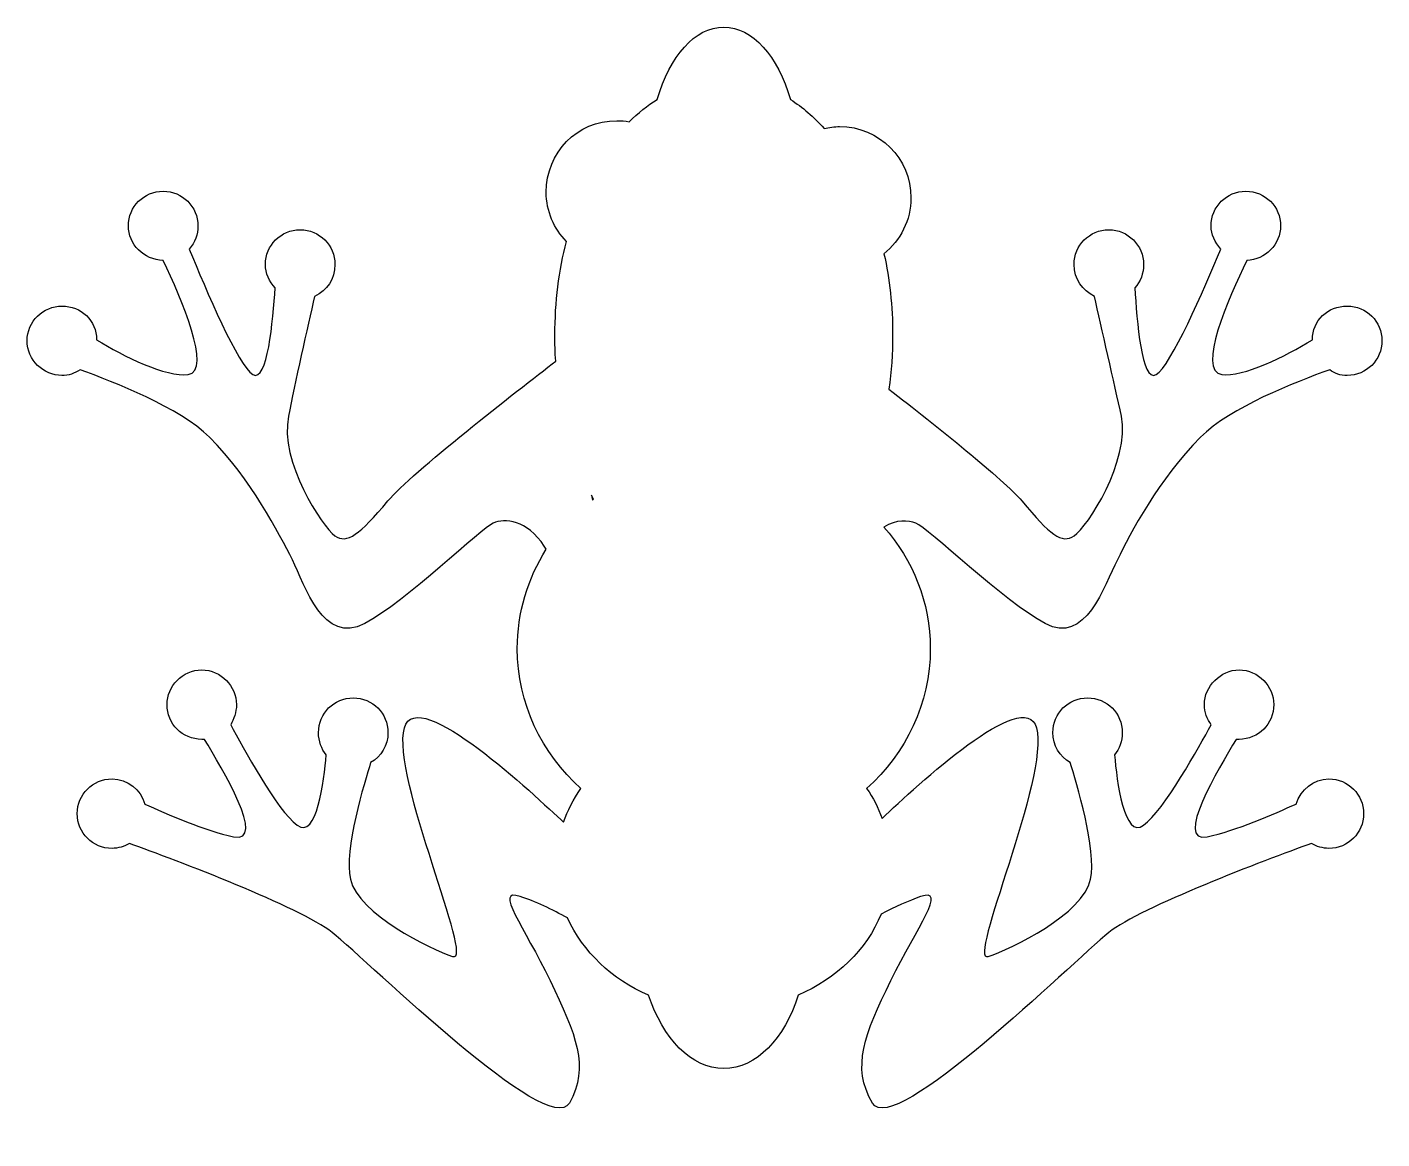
# Model space of a CAD drawing. Header units: centimetres. Extents: x -13.1 to 13.1, y -11.1 to 10.5.
import ezdxf

# ---------------------------------------------------------------- set-up
doc = ezdxf.new("R2010")
doc.units = ezdxf.units.CM
doc.header["$MEASUREMENT"] = 0
doc.layers.add('Layer 1', color=7, linetype='Continuous')

msp = doc.modelspace()

# ---------------------------------------------------------------- linework, layer by layer
at = {"layer": 'Layer 1'}
for points, knots in [([(4.09408, 0.85987), (4.31839, 0.78483), (5.81385, -0.6731), (6.59918, -1.08442), (6.59918, -1.08442), (7.3842, -1.51447), (7.73951, -0.35539), (8.00118, 0.14944), (8.00118, 0.14944), (8.24428, 0.65395), (8.80496, 1.71958), (9.60897, 2.52352), (9.60897, 2.52352), (10.18833, 3.10301), (11.44097, 3.58916), (12.11397, 3.83215), (12.11397, 3.83215), (12.20739, 3.75741), (12.31955, 3.71991), (12.45057, 3.71991), (12.45057, 3.71991), (12.8244, 3.71991), (13.12359, 4.01915), (13.12359, 4.39301), (13.12359, 4.39301), (13.12359, 4.76692), (12.8244, 5.066), (12.45057, 5.066), (12.45057, 5.066), (12.07655, 5.066), (11.77744, 4.78554), (11.77744, 4.41171), (11.77744, 4.41171), (11.25409, 4.09387), (10.4315, 3.68257), (10.02032, 3.73872), (10.02032, 3.73872), (9.53431, 3.81357), (10.15108, 5.21562), (10.50636, 5.94468), (10.50636, 5.94468), (10.86162, 5.96336), (11.16057, 6.26242), (11.16057, 6.61762), (11.16057, 6.61762), (11.16057, 6.99156), (10.86162, 7.29061), (10.48755, 7.29061), (10.48755, 7.29061), (10.11388, 7.29061), (9.81458, 6.99155), (9.81458, 6.61762), (9.81458, 6.61762), (9.81458, 6.44942), (9.8894, 6.29986), (10.00148, 6.16894), (10.00148, 6.16894), (9.68379, 5.40247), (9.02929, 3.88815), (8.74884, 3.73866), (8.74884, 3.73866), (8.46841, 3.57049), (8.37512, 4.78551), (8.33762, 5.42117), (8.33762, 5.42117), (8.44983, 5.53341), (8.50597, 5.70163), (8.50597, 5.86985), (8.50597, 5.86985), (8.50597, 6.24376), (8.20667, 6.54284), (7.833, 6.54284), (7.833, 6.54284), (7.45888, 6.54284), (7.15977, 6.24375), (7.15977, 5.86985), (7.15977, 5.86985), (7.15977, 5.58944), (7.32812, 5.365), (7.55262, 5.253), (7.55262, 5.253), (7.68332, 4.6734), (7.94505, 3.55162), (8.07589, 2.93477), (8.07589, 2.93477), (8.24427, 2.05617), (7.42168, 0.78482), (7.15977, 0.61673), (7.15977, 0.61673), (6.91686, 0.44859), (6.69246, 0.63522), (6.15036, 1.28967), (6.15036, 1.28967), (5.79513, 1.70096), (4.4864, 2.74792), (3.57067, 3.45825), (3.57067, 3.45825), (3.62666, 3.79472), (3.64536, 4.14995), (3.64536, 4.50521), (3.64536, 4.50521), (3.64536, 5.06597), (3.58919, 5.58945), (3.47711, 6.07554), (3.47711, 6.07554), (3.79477, 6.33719), (4.00038, 6.72983), (4.00038, 7.1597), (4.00038, 7.1597), (4.00038, 7.92625), (3.38348, 8.54318), (2.61693, 8.54318), (2.61693, 8.54318), (2.52364, 8.54318), (2.41161, 8.52445), (2.31803, 8.50574), (2.31803, 8.50574), (2.11242, 8.73003), (1.90676, 8.91703), (1.66356, 9.0666), (1.66356, 9.0666), (1.42075, 9.90784), (0.93458, 10.46873), (0.37377, 10.46873), (0.37377, 10.46873), (-0.18715, 10.46873), (-0.67324, 9.90784), (-0.91613, 9.0666), (-0.91613, 9.0666), (-1.10298, 8.95439), (-1.29012, 8.80482), (-1.45823, 8.6366), (-1.45823, 8.6366), (-1.53303, 8.65539), (-1.60783, 8.65539), (-1.70136, 8.65539), (-1.70136, 8.65539), (-2.46796, 8.65539), (-3.06611, 8.03843), (-3.06611, 7.27191), (-3.06611, 7.27191), (-3.06611, 6.89805), (-2.91649, 6.56158), (-2.67331, 6.31851), (-2.67331, 6.31851), (-2.82288, 5.75767), (-2.89773, 5.14077), (-2.89773, 4.50519), (-2.89773, 4.50519), (-2.89773, 4.33684), (-2.89773, 4.16859), (-2.87916, 4.00034), (-2.87916, 4.00034), (-3.62695, 3.42088), (-5.68332, 1.83174), (-6.13192, 1.28968), (-6.13192, 1.28968), (-6.69278, 0.63523), (-6.91718, 0.4486), (-7.16006, 0.61674), (-7.16006, 0.61674), (-7.40327, 0.78486), (-8.2443, 2.05618), (-8.05745, 2.93478), (-8.05745, 2.93478), (-7.94535, 3.55163), (-7.6837, 4.67338), (-7.55286, 5.25301), (-7.55286, 5.25301), (-7.30973, 5.36501), (-7.16006, 5.58945), (-7.16006, 5.86986), (-7.16006, 5.86986), (-7.16006, 6.24377), (-7.45928, 6.54285), (-7.83305, 6.54285), (-7.83305, 6.54285), (-8.20704, 6.54285), (-8.50626, 6.24376), (-8.50626, 5.86986), (-8.50626, 5.86986), (-8.50626, 5.70166), (-8.43141, 5.53342), (-8.31909, 5.42118), (-8.31909, 5.42118), (-8.35663, 4.78552), (-8.46866, 3.57045), (-8.74912, 3.73867), (-8.74912, 3.73867), (-9.0296, 3.88813), (-9.66524, 5.40245), (-9.98298, 6.16895), (-9.98298, 6.16895), (-9.87088, 6.29984), (-9.81463, 6.44943), (-9.81463, 6.61763), (-9.81463, 6.61763), (-9.81463, 6.99157), (-10.11385, 7.29062), (-10.48784, 7.29062), (-10.48784, 7.29062), (-10.86156, 7.29062), (-11.16081, 6.99156), (-11.16081, 6.61763), (-11.16081, 6.61763), (-11.16081, 6.26243), (-10.86157, 5.96334), (-10.48784, 5.94469), (-10.48784, 5.94469), (-10.13258, 5.21563), (-9.53447, 3.81358), (-10.00175, 3.73873), (-10.00175, 3.73873), (-10.43183, 3.68259), (-11.25437, 4.09388), (-11.77769, 4.41172), (-11.77769, 4.41172), (-11.77769, 4.78558), (-12.07691, 5.06601), (-12.45063, 5.06601), (-12.45063, 5.06601), (-12.80583, 5.066), (-13.12357, 4.76695), (-13.12357, 4.39301), (-13.12357, 4.39301), (-13.12357, 4.01915), (-12.80583, 3.71991), (-12.4506, 3.71991), (-12.4506, 3.71991), (-12.31979, 3.71991), (-12.20769, 3.7574), (-12.0954, 3.83215), (-12.0954, 3.83215), (-11.44122, 3.58916), (-10.16984, 3.10301), (-9.59046, 2.52352), (-9.59046, 2.52352), (-8.78666, 1.71961), (-8.24429, 0.65397), (-7.98261, 0.14944), (-7.98261, 0.14944), (-7.7397, -0.35541), (-7.38449, -1.51447), (-6.58066, -1.08442), (-6.58066, -1.08442), (-5.7954, -0.6731), (-4.29987, 0.78483), (-4.09424, 0.85987), (-4.09424, 0.85987), (-3.86985, 0.95316), (-3.43982, 0.9344), (-3.10338, 0.41114), (-3.10338, 0.41114), (-3.10338, 0.41114), (-3.0661, 0.35478), (-3.0661, 0.35478), (-3.0661, 0.35478), (-3.42133, -0.20582), (-3.62691, -0.87897), (-3.62691, -1.57078), (-3.62691, -1.57078), (-3.62691, -2.63618), (-3.15939, -3.58966), (-2.39287, -4.2813), (-2.39287, -4.2813), (-2.54244, -4.48715), (-2.65481, -4.71138), (-2.72961, -4.93548), (-2.72961, -4.93548), (-3.27174, -4.43092), (-5.57102, -2.24371), (-5.81415, -3.10374), (-5.81415, -3.10374), (-6.07585, -4.05722), (-4.43075, -7.68365), (-4.8793, -7.534), (-4.8793, -7.534), (-5.30941, -7.38485), (-6.71154, -6.71144), (-6.86116, -6.03844), (-6.86116, -6.03844), (-6.99197, -5.47774), (-6.58068, -4.15053), (-6.46836, -3.77678), (-6.46836, -3.77678), (-6.26273, -3.66465), (-6.13192, -3.44004), (-6.13192, -3.19718), (-6.13192, -3.19718), (-6.13192, -2.82338), (-6.43108, -2.52419), (-6.80483, -2.52419), (-6.80483, -2.52419), (-7.1789, -2.52419), (-7.4778, -2.82338), (-7.4778, -3.19718), (-7.4778, -3.19718), (-7.4778, -3.36548), (-7.42176, -3.5151), (-7.32847, -3.62715), (-7.32847, -3.62715), (-7.36572, -4.13168), (-7.51532, -5.2723), (-7.88931, -4.99182), (-7.88931, -4.99182), (-8.28187, -4.71141), (-8.95481, -3.45882), (-9.17923, -3.04756), (-9.17923, -3.04756), (-9.12316, -2.93551), (-9.0671, -2.80462), (-9.0671, -2.65502), (-9.0671, -2.65502), (-9.0671, -2.29947), (-9.36605, -1.98208), (-9.74004, -1.98208), (-9.74004, -1.98208), (-10.11384, -1.98208), (-10.41298, -2.29947), (-10.41298, -2.65502), (-10.41298, -2.65502), (-10.41298, -3.02877), (-10.11384, -3.32801), (-9.74004, -3.32801), (-9.74004, -3.32801), (-9.74004, -3.32801), (-9.68378, -3.32803), (-9.68378, -3.32803), (-9.68378, -3.32803), (-9.34734, -3.88887), (-8.46868, -5.34693), (-9.12318, -5.21604), (-9.12318, -5.21604), (-9.66526, -5.10394), (-10.43184, -4.76768), (-10.84308, -4.58054), (-10.84308, -4.58054), (-10.91759, -4.30003), (-11.17955, -4.09424), (-11.4785, -4.09424), (-11.4785, -4.09424), (-11.85249, -4.09424), (-12.15144, -4.39343), (-12.15144, -4.76763), (-12.15144, -4.76763), (-12.15144, -5.14143), (-11.85251, -5.44062), (-11.4785, -5.44062), (-11.4785, -5.44062), (-11.36645, -5.44062), (-11.23559, -5.40316), (-11.14203, -5.34688), (-11.14203, -5.34688), (-10.24464, -5.66478), (-7.83307, -6.58069), (-7.21612, -7.06696), (-7.21612, -7.06696), (-6.44989, -7.6837), (-3.02856, -11.06765), (-2.61726, -10.376), (-2.61726, -10.376), (-2.22475, -9.66549), (-2.48642, -9.04827), (-2.99128, -8.00155), (-2.99128, -8.00155), (-3.49587, -6.95491), (-4.09428, -6.1881), (-3.57066, -6.37518), (-3.57066, -6.37518), (-3.29049, -6.44974), (-2.93524, -6.63696), (-2.6548, -6.78658), (-2.6548, -6.78658), (-2.35558, -7.44076), (-1.79472, -7.98284), (-1.08447, -8.28201), (-1.08447, -8.28201), (-0.80404, -9.12346), (-0.26193, -9.70301), (0.37381, -9.70301), (0.37381, -9.70301), (1.00942, -9.70301), (1.55163, -9.12347), (1.8132, -8.28201), (1.8132, -8.28201), (2.56099, -7.96409), (3.14061, -7.40314), (3.4211, -6.71155), (3.4211, -6.71155), (3.68275, -6.58074), (3.96315, -6.4498), (4.18755, -6.37524), (4.18755, -6.37524), (4.7109, -6.18815), (4.13133, -6.95497), (3.60798, -8.00161), (3.60798, -8.00161), (3.10339, -9.04835), (2.84138, -9.66555), (3.25272, -10.37606), (3.25272, -10.37606), (3.66404, -11.06771), (7.08534, -7.68371), (7.83308, -7.06702), (7.83308, -7.06702), (8.44988, -6.58074), (10.86158, -5.66483), (11.75891, -5.34694), (11.75891, -5.34694), (11.85223, -5.40322), (11.98301, -5.44068), (12.09543, -5.44068), (12.09543, -5.44068), (12.46915, -5.44068), (12.76834, -5.14149), (12.76834, -4.76769), (12.76834, -4.76769), (12.76834, -4.39344), (12.46915, -4.0943), (12.09543, -4.0943), (12.09543, -4.0943), (11.79613, -4.0943), (11.55303, -4.30012), (11.45974, -4.5806), (11.45974, -4.5806), (11.04842, -4.76769), (10.28192, -5.10395), (9.73982, -5.2161), (9.73982, -5.2161), (9.08537, -5.34694), (9.96416, -3.88895), (10.30074, -3.32809), (10.30074, -3.32809), (10.30074, -3.32809), (10.35661, -3.32809), (10.35661, -3.32809), (10.35661, -3.32809), (10.73049, -3.32809), (11.02966, -3.02885), (11.02966, -2.6551), (11.02966, -2.6551), (11.02966, -2.29955), (10.73047, -1.98216), (10.35661, -1.98216), (10.35661, -1.98216), (10.00149, -1.98216), (9.6838, -2.29955), (9.6838, -2.6551), (9.6838, -2.6551), (9.6838, -2.8047), (9.73976, -2.93558), (9.81453, -3.04764), (9.81453, -3.04764), (9.59016, -3.45891), (8.89838, -4.71155), (8.50598, -4.9919), (8.50598, -4.9919), (8.13191, -5.27238), (7.98234, -4.13177), (7.94506, -3.62723), (7.94506, -3.62723), (8.03864, -3.51518), (8.09458, -3.36556), (8.09458, -3.19726), (8.09458, -3.19726), (8.09458, -2.82346), (7.79536, -2.52427), (7.42169, -2.52427), (7.42169, -2.52427), (7.04767, -2.52427), (6.74848, -2.82346), (6.74848, -3.19726), (6.74848, -3.19726), (6.74848, -3.4402), (6.87929, -3.66473), (7.08527, -3.77686), (7.08527, -3.77686), (7.19724, -4.15064), (7.60851, -5.47781), (7.47773, -6.03852), (7.47773, -6.03852), (7.34687, -6.71157), (5.94471, -7.38498), (5.49611, -7.53408), (5.49611, -7.53408), (5.06603, -7.68368), (6.6924, -4.0573), (6.43067, -3.10382), (6.43067, -3.10382), (6.20633, -2.28134), (4.1126, -4.2251), (3.43971, -4.86108), (3.43971, -4.86108), (3.36491, -4.65521), (3.27136, -4.44976), (3.14047, -4.28143), (3.14047, -4.28143), (3.90699, -3.58973), (4.3743, -2.63625), (4.3743, -1.57091), (4.3743, -1.57091), (4.3743, -0.67323), (4.03788, 0.14931), (3.47702, 0.7847), (3.47702, 0.7847), (3.71996, 0.9344), (3.94438, 0.91564), (4.09408, 0.85987)], [0, 0, 0, 0, 0.0078125, 0.0078125, 0.0078125, 0.0078125, 0.015625, 0.015625, 0.015625, 0.015625, 0.0234375, 0.0234375, 0.0234375, 0.0234375, 0.03125, 0.03125, 0.03125, 0.03125, 0.0390625, 0.0390625, 0.0390625, 0.0390625, 0.046875, 0.046875, 0.046875, 0.046875, 0.0546875, 0.0546875, 0.0546875, 0.0546875, 0.0625, 0.0625, 0.0625, 0.0625, 0.0703125, 0.0703125, 0.0703125, 0.0703125, 0.078125, 0.078125, 0.078125, 0.078125, 0.0859375, 0.0859375, 0.0859375, 0.0859375, 0.09375, 0.09375, 0.09375, 0.09375, 0.1015625, 0.1015625, 0.1015625, 0.1015625, 0.109375, 0.109375, 0.109375, 0.109375, 0.1171875, 0.1171875, 0.1171875, 0.1171875, 0.125, 0.125, 0.125, 0.125, 0.1328125, 0.1328125, 0.1328125, 0.1328125, 0.140625, 0.140625, 0.140625, 0.140625, 0.1484375, 0.1484375, 0.1484375, 0.1484375, 0.15625, 0.15625, 0.15625, 0.15625, 0.1640625, 0.1640625, 0.1640625, 0.1640625, 0.171875, 0.171875, 0.171875, 0.171875, 0.1796875, 0.1796875, 0.1796875, 0.1796875, 0.1875, 0.1875, 0.1875, 0.1875, 0.1953125, 0.1953125, 0.1953125, 0.1953125, 0.203125, 0.203125, 0.203125, 0.203125, 0.2109375, 0.2109375, 0.2109375, 0.2109375, 0.21875, 0.21875, 0.21875, 0.21875, 0.2265625, 0.2265625, 0.2265625, 0.2265625, 0.234375, 0.234375, 0.234375, 0.234375, 0.2421875, 0.2421875, 0.2421875, 0.2421875, 0.25, 0.25, 0.25, 0.25, 0.2578125, 0.2578125, 0.2578125, 0.2578125, 0.265625, 0.265625, 0.265625, 0.265625, 0.2734375, 0.2734375, 0.2734375, 0.2734375, 0.28125, 0.28125, 0.28125, 0.28125, 0.2890625, 0.2890625, 0.2890625, 0.2890625, 0.296875, 0.296875, 0.296875, 0.296875, 0.3046875, 0.3046875, 0.3046875, 0.3046875, 0.3125, 0.3125, 0.3125, 0.3125, 0.3203125, 0.3203125, 0.3203125, 0.3203125, 0.328125, 0.328125, 0.328125, 0.328125, 0.3359375, 0.3359375, 0.3359375, 0.3359375, 0.34375, 0.34375, 0.34375, 0.34375, 0.3515625, 0.3515625, 0.3515625, 0.3515625, 0.359375, 0.359375, 0.359375, 0.359375, 0.3671875, 0.3671875, 0.3671875, 0.3671875, 0.375, 0.375, 0.375, 0.375, 0.3828125, 0.3828125, 0.3828125, 0.3828125, 0.390625, 0.390625, 0.390625, 0.390625, 0.3984375, 0.3984375, 0.3984375, 0.3984375, 0.40625, 0.40625, 0.40625, 0.40625, 0.4140625, 0.4140625, 0.4140625, 0.4140625, 0.421875, 0.421875, 0.421875, 0.421875, 0.4296875, 0.4296875, 0.4296875, 0.4296875, 0.4375, 0.4375, 0.4375, 0.4375, 0.4453125, 0.4453125, 0.4453125, 0.4453125, 0.453125, 0.453125, 0.453125, 0.453125, 0.4609375, 0.4609375, 0.4609375, 0.4609375, 0.46875, 0.46875, 0.46875, 0.46875, 0.4765625, 0.4765625, 0.4765625, 0.4765625, 0.484375, 0.484375, 0.484375, 0.484375, 0.4921875, 0.4921875, 0.4921875, 0.4921875, 0.5, 0.5, 0.5, 0.5, 0.5078125, 0.5078125, 0.5078125, 0.5078125, 0.515625, 0.515625, 0.515625, 0.515625, 0.5234375, 0.5234375, 0.5234375, 0.5234375, 0.53125, 0.53125, 0.53125, 0.53125, 0.5390625, 0.5390625, 0.5390625, 0.5390625, 0.546875, 0.546875, 0.546875, 0.546875, 0.5546875, 0.5546875, 0.5546875, 0.5546875, 0.5625, 0.5625, 0.5625, 0.5625, 0.5703125, 0.5703125, 0.5703125, 0.5703125, 0.578125, 0.578125, 0.578125, 0.578125, 0.5859375, 0.5859375, 0.5859375, 0.5859375, 0.59375, 0.59375, 0.59375, 0.59375, 0.6015625, 0.6015625, 0.6015625, 0.6015625, 0.609375, 0.609375, 0.609375, 0.609375, 0.6171875, 0.6171875, 0.6171875, 0.6171875, 0.625, 0.625, 0.625, 0.625, 0.6328125, 0.6328125, 0.6328125, 0.6328125, 0.640625, 0.640625, 0.640625, 0.640625, 0.6484375, 0.6484375, 0.6484375, 0.6484375, 0.65625, 0.65625, 0.65625, 0.65625, 0.6640625, 0.6640625, 0.6640625, 0.6640625, 0.671875, 0.671875, 0.671875, 0.671875, 0.6796875, 0.6796875, 0.6796875, 0.6796875, 0.6875, 0.6875, 0.6875, 0.6875, 0.6953125, 0.6953125, 0.6953125, 0.6953125, 0.703125, 0.703125, 0.703125, 0.703125, 0.7109375, 0.7109375, 0.7109375, 0.7109375, 0.71875, 0.71875, 0.71875, 0.71875, 0.7265625, 0.7265625, 0.7265625, 0.7265625, 0.734375, 0.734375, 0.734375, 0.734375, 0.7421875, 0.7421875, 0.7421875, 0.7421875, 0.75, 0.75, 0.75, 0.75, 0.7578125, 0.7578125, 0.7578125, 0.7578125, 0.765625, 0.765625, 0.765625, 0.765625, 0.7734375, 0.7734375, 0.7734375, 0.7734375, 0.78125, 0.78125, 0.78125, 0.78125, 0.7890625, 0.7890625, 0.7890625, 0.7890625, 0.796875, 0.796875, 0.796875, 0.796875, 0.8046875, 0.8046875, 0.8046875, 0.8046875, 0.8125, 0.8125, 0.8125, 0.8125, 0.8203125, 0.8203125, 0.8203125, 0.8203125, 0.828125, 0.828125, 0.828125, 0.828125, 0.8359375, 0.8359375, 0.8359375, 0.8359375, 0.84375, 0.84375, 0.84375, 0.84375, 0.8515625, 0.8515625, 0.8515625, 0.8515625, 0.859375, 0.859375, 0.859375, 0.859375, 0.8671875, 0.8671875, 0.8671875, 0.8671875, 0.875, 0.875, 0.875, 0.875, 0.8828125, 0.8828125, 0.8828125, 0.8828125, 0.890625, 0.890625, 0.890625, 0.890625, 0.8984375, 0.8984375, 0.8984375, 0.8984375, 0.90625, 0.90625, 0.90625, 0.90625, 0.9140625, 0.9140625, 0.9140625, 0.9140625, 0.921875, 0.921875, 0.921875, 0.921875, 0.9296875, 0.9296875, 0.9296875, 0.9296875, 0.9375, 0.9375, 0.9375, 0.9375, 0.9453125, 0.9453125, 0.9453125, 0.9453125, 0.953125, 0.953125, 0.953125, 0.953125, 0.9609375, 0.9609375, 0.9609375, 0.9609375, 0.96875, 0.96875, 0.96875, 0.96875, 0.9765625, 0.9765625, 0.9765625, 0.9765625, 0.984375, 0.984375, 0.984375, 0.984375, 1, 1, 1, 1]), ([(-2.14995, 1.32694), (-2.14995, 1.32694), (-2.16874, 1.30818), (-2.16874, 1.30818), (-2.16874, 1.30818), (-2.16874, 1.30818), (-2.18747, 1.402), (-2.18747, 1.402), (-2.18747, 1.402), (-2.18747, 1.402), (-2.14995, 1.32694), (-2.14995, 1.32694)], [0, 0, 0, 0, 0.25, 0.25, 0.25, 0.25, 0.5, 0.5, 0.5, 0.5, 1, 1, 1, 1])]:
    msp.add_open_spline(points, degree=3, knots=knots, dxfattribs=at)

doc.saveas('drawing.dxf')
